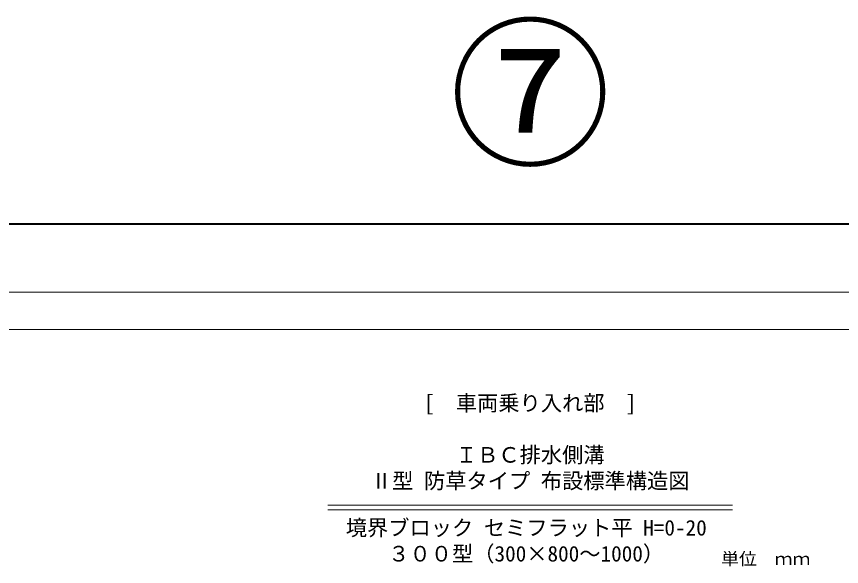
# Model space of a CAD drawing. Units: millimetres at full size; details may follow other scales. Extents: x 164402 to 209100, y 872507 to 885397.
# Drawn here: x 203350 to 206000, y 877147 to 878913 of the extents above; entities that cross this region are included whole.
import ezdxf
from ezdxf.enums import TextEntityAlignment as Align

# ---------------------------------------------------------------- set-up
doc = ezdxf.new("R2010")
doc.units = ezdxf.units.MM
doc.header["$LTSCALE"] = 40
for name, color, linetype, lineweight in [('0_2', 7, 'Continuous', 13), ('図枠', 7, 'Continuous', 5), ('補助線', 8, 'Continuous', 13)]:
    doc.layers.add(name, color=color, linetype=linetype, lineweight=lineweight)
doc.layers.add('文字', color=7, linetype='Continuous')
doc.styles.add('ＭＳ ゴシック', font='')
doc.styles.add('ＭＳ 明朝', font='')
doc.styles.get('ＭＳ ゴシック').set_extended_font_data('MS Gothic')
doc.styles.get('ＭＳ 明朝').set_extended_font_data('MS Mincho')

msp = doc.modelspace()

# ---------------------------------------------------------------- linework, layer by layer
at = {"layer": '0_2', "lineweight": 20}
for p, q in [((204350.51, 877343.55), (205650.51, 877343.55)), ((204350.51, 877328.55), (205650.51, 877328.55))]:
    msp.add_line(p, q, dxfattribs=at)
at = {"layer": '図枠', "lineweight": 40}
msp.add_line((201100.43, 878247.22), (208900.43, 878247.22), dxfattribs=at)
at = {"layer": '図枠', "lineweight": 13}
for p, q in [((201400.43, 878027.22), (208600.43, 878027.22)), ((201400.43, 877907.22), (208600.43, 877907.22))]:
    msp.add_line(p, q, dxfattribs=at)

# ---------------------------------------------------------------- texts
at = {"layer": '文字', "style": 'ＭＳ 明朝'}
for s, p in [('[\u3000車両乗り入れ部\u3000]', (204659.33, 877696.68)), ('ＩＢＣ排水側溝', (204761.71, 877530.01)), ('Ⅱ型 防草タイプ 布設標準構造図', (204488.71, 877446.68)), ('境界ブロック セミフラット平 H=0-20', (204408.02, 877295.97)), ('３００型（300×800～1000）', (204544.52, 877212.64))]:
    msp.add_text(s, height=50.04, dxfattribs=at).set_placement(p, align=Align.TOP_LEFT)
at = {"layer": '文字', "style": 'ＭＳ 明朝', "width": 1.05}
msp.add_text('単位\u3000ｍｍ', height=40.03, dxfattribs=at).set_placement((205900.51, 877139.02), align=Align.BOTTOM_RIGHT)
at = {"layer": '補助線', "color": 1, "style": 'ＭＳ ゴシック'}
msp.add_text('⑦', height=379.8, dxfattribs=at).set_placement((205000.43, 878360.31), align=Align.BOTTOM_CENTER)

doc.saveas('drawing.dxf')
